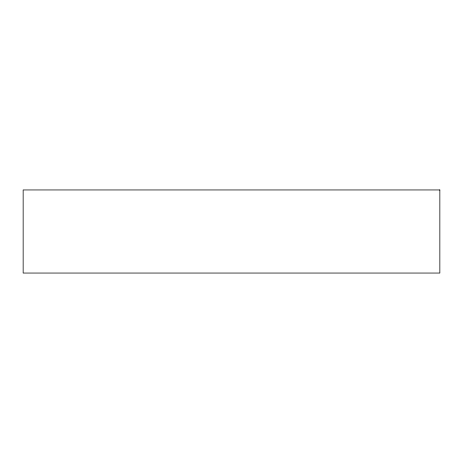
<?xml version="1.0" encoding="UTF-8"?>
<svg xmlns="http://www.w3.org/2000/svg" width="463" height="463" viewBox="0 0 463 463"><rect width="100%" height="100%" fill="white"/><g stroke="black" fill="none" stroke-linecap="round" stroke-linejoin="round"><path stroke-width="0.69" d="M439.85 189.952L23.15 189.952L23.15 273.048L439.85 273.048L439.85 189.952"/></g></svg>
